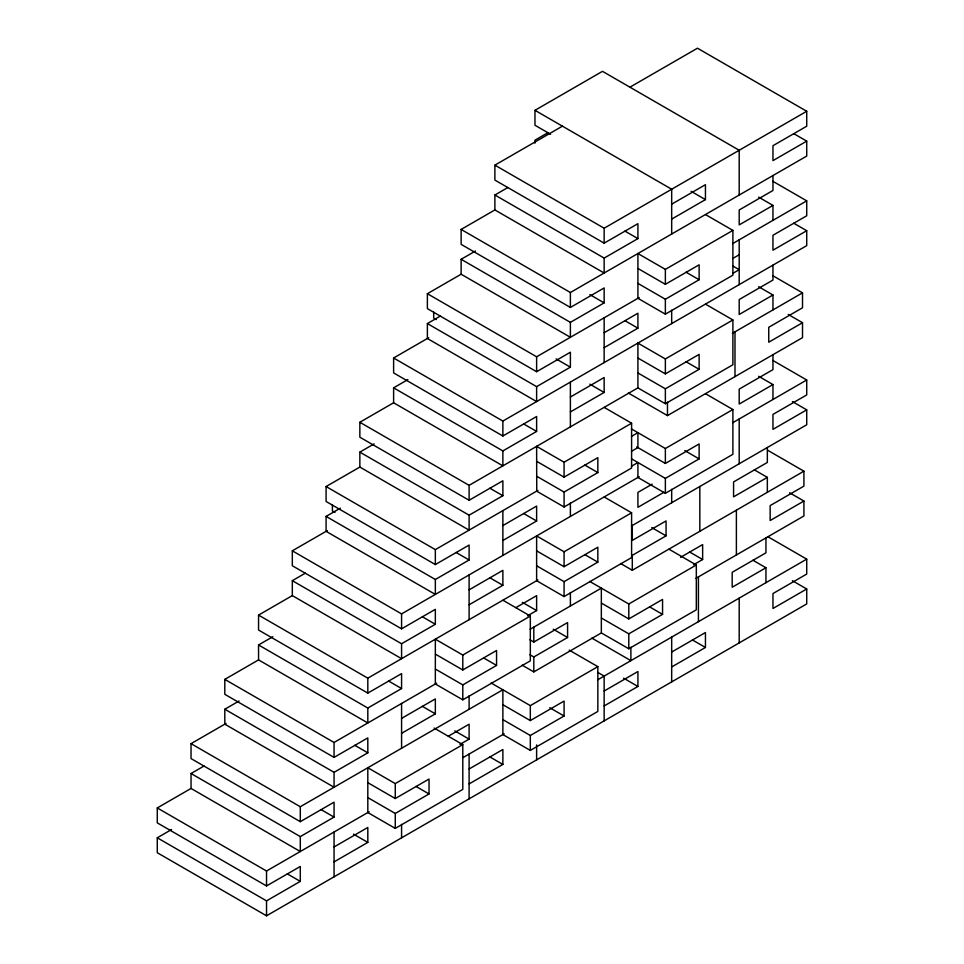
<?xml version="1.0" encoding="UTF-8"?>
<svg xmlns="http://www.w3.org/2000/svg" width="964" height="964" viewBox="0 0 964 964"><rect width="100%" height="100%" fill="white"/><g stroke="black" fill="none" stroke-linecap="round" stroke-linejoin="round"><path stroke-width="1.45" d="M550.589 134.273L534.972 125.248L534.972 110.318L602.488 71.336L739.195 150.264L739.195 195.053M547.95 132.683L534.972 140.178L534.972 143.166M604.151 258.087L604.151 273.017L494.894 209.935L494.894 195.005L604.151 258.087L637.915 238.602L637.915 223.672L604.151 243.157L494.894 180.087L494.894 165.157L562.422 126.164M629.938 87.182L697.466 48.2L806.723 111.282L806.723 126.212L772.959 145.697L772.959 160.627L806.723 141.13L806.723 156.06L570.387 292.514L461.129 229.432L461.129 244.362L570.387 307.444L604.151 287.947L604.151 302.877L570.387 322.362L461.129 259.292L461.129 274.222L570.387 337.292L570.387 322.362M494.894 195.005L507.883 187.51M461.129 229.432L494.894 209.935M461.129 259.292L475.421 251.038M536.623 386.648L536.623 401.578L427.377 338.497L427.377 323.567L536.623 386.648L570.387 367.151L570.387 352.222L536.623 371.718L427.377 308.637L427.377 293.707L461.129 274.222M427.377 323.567L440.355 316.072M494.894 165.157L604.151 228.227L806.723 111.282M502.871 450.923L502.871 465.853L393.613 402.771L393.613 387.841L502.871 450.923L536.623 431.426L536.623 416.508L502.871 435.993L393.613 372.911L393.613 357.993L428.667 337.749M671.679 204.175L705.443 184.678L705.443 199.608L671.679 219.105M393.613 387.841L407.893 379.599M469.107 515.198L469.107 530.128L359.849 467.058L359.849 452.128L469.107 515.198L502.871 495.713L502.871 480.783L469.107 500.268L359.849 437.198L359.849 422.268L393.613 402.771M772.959 220.346L772.959 205.416L739.195 224.901L739.195 209.983L772.959 190.486L772.959 175.556M638.023 253.592L665.365 269.378L732.893 230.396L732.893 275.174L665.365 314.156L638.023 298.37M359.849 452.128L374.128 443.874M427.377 293.707L536.623 356.788L639.216 297.563M732.712 243.579L806.723 200.849L806.723 215.779L772.959 235.276L772.959 250.194L806.723 230.709L806.723 245.639L502.871 421.063L393.613 357.993M638.023 268.522L665.365 284.308L699.129 264.811L699.129 279.741L665.365 299.238L638.023 283.452M435.342 579.485L435.342 594.414L326.085 531.333L326.085 516.403L435.342 579.485L469.107 559.988L469.107 545.058L435.342 564.555L326.085 501.473L326.085 486.543L359.849 467.058M604.151 332.737L637.915 313.24L637.915 328.17L604.151 347.667M732.712 258.509L739.195 254.761M732.712 273.439L739.195 269.691L732.688 265.931M326.085 516.403L340.376 508.161M401.578 643.759L401.578 658.689L292.321 595.607L292.321 580.677L401.578 643.759L435.342 624.262L435.342 609.332L401.578 628.829L292.321 565.748L292.321 550.818L327.386 530.586M570.387 397.011L604.151 377.514L604.151 392.444L570.387 411.941M772.959 309.914L772.959 294.984L739.195 314.481L739.195 299.551L772.959 280.054L772.959 265.124M638.023 343.16L665.365 358.945L732.893 319.964L732.893 364.754L665.365 403.735L638.023 387.95M292.321 580.677L305.311 573.182M359.849 422.268L469.107 485.35L637.915 387.877L637.915 343.1M732.387 333.339L802.518 292.851L802.518 307.781L768.754 327.278L768.754 342.208L802.518 322.711L802.518 337.641L667.462 415.604L628.408 393.059M638.023 358.09L665.365 373.875L699.129 354.378L699.129 369.308L665.365 388.805L638.023 373.02M367.814 708.034L367.814 722.964L258.557 659.882L258.557 644.964L367.814 708.034L401.578 688.549L401.578 673.619L367.814 693.104L258.557 630.034L258.557 615.104L292.321 595.607M536.743 446.428L564.085 462.214L631.601 423.22L631.601 468.01L564.085 506.992L536.743 491.206L536.623 446.356M258.557 644.964L272.848 636.71M326.085 486.543L435.342 549.625L537.924 490.399M631.42 436.415L637.915 432.667L637.915 447.597L631.42 451.345M536.743 461.358L564.085 477.144L597.837 457.647L597.837 472.577L564.085 492.062L536.743 476.276M334.062 772.321L334.062 787.239L224.805 724.169L224.805 709.239L334.062 772.321L367.814 752.824L367.814 737.894L334.062 757.391L224.805 694.309L224.805 679.379L258.557 659.882M502.871 525.573L536.623 506.076L536.623 521.006L502.871 540.491M631.42 466.275L637.915 462.527L637.915 477.457M772.959 399.482L772.959 384.564L739.195 404.049L739.195 389.119L772.959 369.634L772.959 354.704M631.408 428.908L665.365 448.513L732.893 409.531L732.893 454.321L665.365 493.303L638.023 477.517M224.805 709.239L239.084 700.985M292.321 550.818L401.578 613.899L639.216 476.71M732.712 422.726L806.723 379.997L806.723 394.927L772.959 414.412L772.959 429.342L806.723 409.857L806.723 424.775L631.42 525.995M636.722 446.91L665.365 463.443L699.129 443.958L699.129 458.888L665.365 478.373L631.408 458.768M300.298 836.595L300.298 851.525L191.041 788.444L191.041 773.514L300.298 836.595L334.062 817.098L334.062 802.169L300.298 821.665L191.041 758.584L191.041 743.654L226.094 723.41M469.107 589.848L502.871 570.351L502.871 585.281L469.107 604.777M652.194 484.133L637.915 492.387L637.915 507.317L663.883 492.315M536.623 580.714L536.623 535.936L564.085 551.782L631.601 512.8L631.601 557.578L564.085 596.571L536.743 580.786M191.041 773.514L204.019 766.019M258.557 615.104L367.814 678.174L537.924 579.966M536.743 550.926L564.085 566.712L597.837 547.215L597.837 562.145L564.085 581.641L536.743 565.856M792.42 580.738L806.723 588.992L806.723 603.922L266.534 915.8L157.277 852.718L157.277 837.788L266.534 900.87L300.298 881.373L300.298 866.455L266.534 885.94L157.277 822.87L157.277 807.94L191.041 788.444M515.848 607.645L536.623 595.644L536.623 610.573L527.537 615.827M632.3 525.488L632.3 540.406L666.064 520.922L666.064 535.851L632.3 555.336L632.3 570.266L620.599 563.506M767.344 492.303L767.344 477.373L733.58 496.858L733.58 481.94L767.344 462.443L767.344 447.513M435.451 639.265L462.792 655.05L530.321 616.056L530.321 660.846L462.792 699.828L435.451 684.042M157.277 837.788L171.556 829.546M224.805 679.379L334.062 742.461L436.644 683.235M530.14 629.251L601.343 588.136L601.343 632.926L533.815 671.908L522.102 665.148M632.3 570.266L803.916 471.191L803.916 486.121L770.152 505.606L770.152 520.536L803.916 501.039L803.916 515.969L695.827 578.376M435.451 654.182L462.792 669.968L496.556 650.483L496.556 665.413L462.792 684.898L435.451 669.112M401.578 718.397L435.342 698.912L435.342 713.842L401.578 733.327M529.911 639.795L533.815 642.048L567.579 622.563L567.579 637.493L533.815 656.978L529.911 654.725M680.56 557.337L702.636 544.588L702.636 559.518L693.538 564.771M589.631 581.376L628.793 603.994L696.321 565L696.321 609.79L628.793 648.772L601.452 632.986M191.041 743.654L300.298 806.735L502.871 689.778L502.871 734.568L530.321 750.414L597.837 711.432L597.837 666.642L569.194 650.11M601.452 603.139L628.793 618.924L662.557 599.427L662.557 614.357L628.793 633.842L601.452 618.057M448.332 736.195L469.107 724.205L469.107 739.135L460.009 744.377M765.946 582.678L765.946 567.748L732.182 587.245L732.182 572.315L765.946 552.83L765.946 537.9M367.935 767.814L395.276 783.599L462.792 744.618L462.792 789.408L395.276 828.389L367.935 812.604M491.146 683.018L530.321 705.636L597.837 666.642M157.277 807.94L266.534 871.01L369.116 811.784M462.612 757.812L504.16 733.821M597.656 679.837L806.723 559.144L806.723 574.062L772.959 593.559L772.959 608.489L806.723 588.992M367.935 782.744L395.276 798.529L429.028 779.033L429.028 793.962L395.276 813.459L367.935 797.674M502.979 704.78L530.321 720.566L564.085 701.069L564.085 715.999L530.321 735.484L502.979 719.698M334.062 846.958L367.814 827.461L367.814 842.391L334.062 861.888M469.107 768.995L502.871 749.498L502.871 764.428L469.107 783.913M604.151 691.019L637.915 671.522L637.915 686.452L604.151 705.949M671.679 652.038L705.443 632.541L705.443 647.471L671.679 666.968M793.721 133.622L806.723 141.13M772.911 181.328L806.723 200.849M758.656 197.15L772.959 205.416M793.721 223.202L806.723 230.709M691.116 191.342L705.443 199.608M534.972 110.318L671.679 189.245L671.679 234.035M705.552 214.611L732.893 230.396M772.598 275.584L802.518 292.851M758.656 286.73L772.959 294.984M788.203 314.445L802.518 322.711M624.901 231.083L637.915 238.602M686.103 272.222L699.129 279.741M705.552 304.178L732.893 319.964M772.911 360.476L806.723 379.997M758.656 376.297L772.959 384.564M792.42 401.59L806.723 409.857M589.848 294.61L604.151 302.877M624.901 320.663L637.915 328.17M686.103 361.789L699.129 369.308M705.552 393.746L732.893 409.531M767.501 450.164L803.916 471.191M754.342 469.866L767.344 477.373M789.612 492.785L803.916 501.039M556.083 358.897L570.387 367.151M589.835 384.178L604.151 392.444M684.802 450.61L699.129 458.888M604.259 407.435L631.601 423.22M436.282 319.59L433.68 318.084L433.68 312.107M767.706 536.611L806.723 559.144M523.621 423.919L536.623 431.426M752.932 560.241L765.946 567.748M584.823 465.058L597.837 472.577M604.259 497.014L631.601 512.8M651.748 527.585L666.064 535.851M689.609 551.998L702.636 559.518M668.98 549.215L696.321 565M489.857 488.206L502.871 495.713M523.621 513.499L536.623 521.006M584.823 554.625L597.837 562.145M649.543 606.838L662.557 614.357M692.429 639.963L705.443 647.471M456.093 552.48L469.107 559.988M489.845 577.761L502.871 585.281M591.872 638.12L630.89 660.653L630.89 647.218M522.319 602.319L536.623 610.573M502.979 600.271L530.321 616.056M553.264 629.227L567.579 637.493M623.612 678.198L637.915 686.452M335.002 512.426L332.399 510.92L332.399 504.943M597.644 672.342L604.151 676.089L604.151 720.879M422.34 616.755L435.342 624.262M483.542 657.894L496.556 665.413M549.757 707.733L564.085 715.999M388.576 681.03L401.578 688.549M422.34 706.335L435.342 713.842M454.779 730.869L469.107 739.135M489.857 756.921L502.871 764.428M434.149 728.073L462.792 744.618M354.812 745.317L367.814 752.824M416.014 786.443L429.028 793.962M321.048 809.591L334.062 817.098M353.511 834.137L367.814 842.391M287.284 873.866L300.298 881.373M739.195 239.831L739.195 284.621M739.195 418.978L739.195 463.768M739.195 598.126L739.195 642.904M736.388 510.173L736.388 554.963M734.99 331.833L734.99 376.623M699.828 486.495L699.828 531.284M698.418 576.882L698.418 621.672M671.679 310.167L671.679 323.603M671.679 489.314L671.679 502.75M671.679 637.108L671.679 681.897M667.462 402.169L667.462 415.604M665.365 269.378L665.365 284.308M665.365 299.238L665.365 314.156M665.365 358.945L665.365 373.875M665.365 388.805L665.365 403.735M665.365 448.513L665.365 463.443M665.365 478.373L665.365 493.303M637.915 253.52L637.915 298.31M628.793 603.994L628.793 618.924M628.793 633.842L628.793 648.772M604.151 228.227L604.151 243.157M604.151 317.807L604.151 362.584M570.387 292.514L570.387 307.444M570.387 382.081L570.387 426.871M570.387 503.003L570.387 516.439M570.387 592.571L570.387 606.007M564.085 462.214L564.085 477.144M564.085 492.062L564.085 506.992M564.085 551.782L564.085 566.712M564.085 581.641L564.085 596.571M536.623 356.788L536.623 371.718M536.623 744.931L536.623 759.861M533.815 627.13L533.815 642.048M533.815 656.978L533.815 671.908M530.321 705.636L530.321 720.566M530.321 735.484L530.321 750.414M502.871 421.063L502.871 435.993M502.871 510.643L502.871 555.421M469.107 485.35L469.107 500.268M469.107 574.918L469.107 619.707M469.107 695.839L469.107 709.275M469.107 754.065L469.107 798.843M462.792 655.05L462.792 669.968M462.792 684.898L462.792 699.828M435.342 549.625L435.342 564.555M435.342 639.192L435.342 683.982M401.578 613.899L401.578 628.829M401.578 703.479L401.578 748.257M401.578 824.401L401.578 837.837M395.276 783.599L395.276 798.529M395.276 813.459L395.276 828.389M367.814 678.174L367.814 693.104M367.814 767.754L367.814 812.531M334.062 742.461L334.062 757.391M334.062 832.028L334.062 876.818M300.298 806.735L300.298 821.665M266.534 871.01L266.534 885.94M266.534 900.87L266.534 915.8"/></g></svg>
